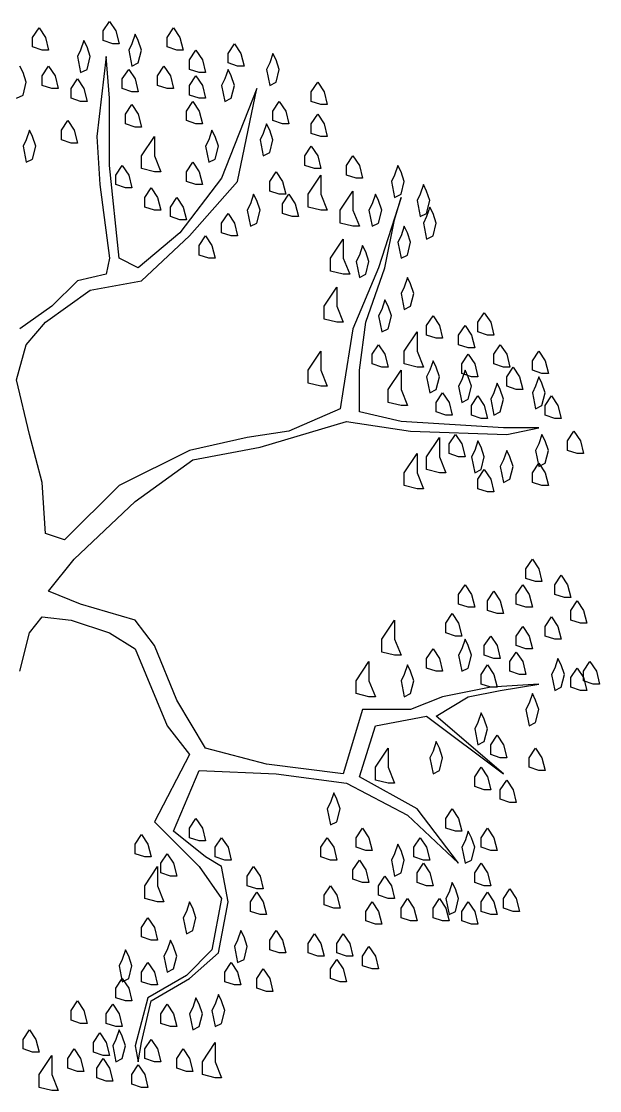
# Model space of a CAD drawing. Header units: millimetres. Extents: x 11966 to 133335, y 1756 to 88592.
# Drawn here: x 112120 to 114841, y 21537 to 26572 of the extents above; entities that cross this region are included whole.
import ezdxf

# ---------------------------------------------------------------- set-up
doc = ezdxf.new("R2010")
doc.units = ezdxf.units.MM

# ---------------------------------------------------------------- blocks, each defined once
blk = doc.blocks.new('A$C78742900')
at = {"color": 64}
for p, q in [((2.6982, 4.9593), (2.7283, 5.0046)), ((2.7283, 5.0046), (2.7585, 4.9593)), ((3.0298, 4.9895), (3.06, 5.0347)), ((3.0298, 4.9443), (3.0298, 4.9895)), ((3.06, 5.0347), (3.0901, 4.9895)), ((3.0901, 4.9895), (3.1052, 4.9292)), ((3.3313, 4.9593), (3.3614, 5.0046)), ((3.3614, 5.0046), (3.3916, 4.9593)), ((2.6982, 4.9141), (2.6982, 4.9593)), ((2.7585, 4.9593), (2.7736, 4.8991)), ((2.9394, 4.9443), (2.9243, 4.8991)), ((2.9545, 4.9141), (2.9394, 4.9443)), ((3.075, 4.9292), (3.0298, 4.9443)), ((3.1806, 4.9744), (3.1655, 4.9292)), ((3.1956, 4.9443), (3.1806, 4.9744)), ((3.2107, 4.8991), (3.1956, 4.9443)), ((3.3313, 4.9141), (3.3313, 4.9593)), ((3.3916, 4.9593), (3.4067, 4.8991)), ((2.7434, 4.8991), (2.6982, 4.9141)), ((2.7736, 4.8991), (2.7434, 4.8991)), ((2.9243, 4.8991), (2.9092, 4.8689)), ((2.9695, 4.8689), (2.9545, 4.9141)), ((3.1052, 4.9292), (3.075, 4.9292)), ((3.1655, 4.9292), (3.1504, 4.8991)), ((3.1504, 4.8991), (3.1655, 4.8237)), ((3.1956, 4.8388), (3.2107, 4.8991)), ((3.3765, 4.8991), (3.3313, 4.9141)), ((3.4067, 4.8991), (3.3765, 4.8991)), ((3.4368, 4.8538), (3.467, 4.8991)), ((3.467, 4.8991), (3.4971, 4.8538)), ((3.6177, 4.884), (3.6478, 4.9292)), ((3.6177, 4.8388), (3.6177, 4.884)), ((3.6478, 4.9292), (3.678, 4.884)), ((3.678, 4.884), (3.6931, 4.8237)), ((3.8287, 4.884), (3.8137, 4.8388)), ((3.8438, 4.8538), (3.8287, 4.884)), ((2.9092, 4.8689), (2.9243, 4.7935)), ((2.9545, 4.8086), (2.9695, 4.8689)), ((3.0449, 4.8689), (2.9997, 4.4921)), ((3.06, 4.6729), (3.0449, 4.8689)), ((3.1655, 4.8237), (3.1956, 4.8388)), ((3.4368, 4.8086), (3.4368, 4.8538)), ((3.4971, 4.8538), (3.5122, 4.7935)), ((3.6629, 4.8237), (3.6177, 4.8388)), ((3.8137, 4.8388), (3.7986, 4.8086)), ((3.8589, 4.8086), (3.8438, 4.8538)), ((2.653, 4.7935), (2.6379, 4.8237)), ((2.6681, 4.7483), (2.653, 4.7935)), ((2.7434, 4.7785), (2.7736, 4.8237)), ((2.7736, 4.8237), (2.8037, 4.7785)), ((2.9243, 4.7935), (2.9545, 4.8086)), ((3.1203, 4.7634), (3.1504, 4.8086)), ((3.1504, 4.8086), (3.1806, 4.7634)), ((3.2861, 4.7785), (3.3162, 4.8237)), ((3.3162, 4.8237), (3.3464, 4.7785)), ((3.482, 4.7935), (3.4368, 4.8086)), ((3.5122, 4.7935), (3.482, 4.7935)), ((3.6177, 4.8086), (3.6026, 4.7634)), ((3.6328, 4.7785), (3.6177, 4.8086)), ((3.6931, 4.8237), (3.6629, 4.8237)), ((3.7986, 4.8086), (3.8137, 4.7332)), ((3.8438, 4.7483), (3.8589, 4.8086)), ((2.653, 4.688), (2.6681, 4.7483)), ((2.7434, 4.7332), (2.7434, 4.7785)), ((2.7886, 4.7182), (2.7434, 4.7332)), ((2.8037, 4.7785), (2.8188, 4.7182)), ((2.8791, 4.7182), (2.9092, 4.7634)), ((2.9092, 4.7634), (2.9394, 4.7182)), ((3.1203, 4.7182), (3.1203, 4.7634)), ((3.1806, 4.7634), (3.1956, 4.7031)), ((3.2861, 4.7332), (3.2861, 4.7785)), ((3.3313, 4.7182), (3.2861, 4.7332)), ((3.3464, 4.7785), (3.3614, 4.7182)), ((3.4368, 4.7332), (3.467, 4.7785)), ((3.4368, 4.688), (3.4368, 4.7332)), ((3.467, 4.7785), (3.4971, 4.7332)), ((3.4971, 4.7332), (3.5122, 4.6729)), ((3.6026, 4.7634), (3.5875, 4.7332)), ((3.5875, 4.7332), (3.6026, 4.6579)), ((3.6478, 4.7332), (3.6328, 4.7785)), ((3.6328, 4.6729), (3.6478, 4.7332)), ((3.8137, 4.7332), (3.8438, 4.7483)), ((4.0096, 4.7031), (4.0398, 4.7483)), ((4.0398, 4.7483), (4.0699, 4.7031)), ((2.6228, 4.6729), (2.653, 4.688)), ((2.8188, 4.7182), (2.7886, 4.7182)), ((2.8791, 4.6729), (2.8791, 4.7182)), ((2.9394, 4.7182), (2.9545, 4.6579)), ((3.1655, 4.7031), (3.1203, 4.7182)), ((3.1956, 4.7031), (3.1655, 4.7031)), ((3.3614, 4.7182), (3.3313, 4.7182)), ((3.482, 4.6729), (3.4368, 4.688)), ((3.7534, 4.7182), (3.5875, 4.2961)), ((3.6629, 4.281), (3.7534, 4.7182)), ((4.0096, 4.6579), (4.0096, 4.7031)), ((4.0699, 4.7031), (4.085, 4.6428)), ((2.9243, 4.6579), (2.8791, 4.6729)), ((2.9545, 4.6579), (2.9243, 4.6579)), ((3.06, 4.3564), (3.06, 4.6729)), ((3.1353, 4.5976), (3.1655, 4.6428)), ((3.1655, 4.6428), (3.1956, 4.5976)), ((3.4217, 4.6126), (3.4519, 4.6579)), ((3.4519, 4.6579), (3.482, 4.6126)), ((3.5122, 4.6729), (3.482, 4.6729)), ((3.6026, 4.6579), (3.6328, 4.6729)), ((3.8287, 4.6126), (3.8589, 4.6579)), ((3.8589, 4.6579), (3.889, 4.6126)), ((4.0548, 4.6428), (4.0096, 4.6579)), ((4.085, 4.6428), (4.0548, 4.6428)), ((3.1353, 4.5524), (3.1353, 4.5976)), ((3.1956, 4.5976), (3.2107, 4.5373)), ((3.4217, 4.5674), (3.4217, 4.6126)), ((3.482, 4.6126), (3.4971, 4.5524)), ((3.8287, 4.5674), (3.8287, 4.6126)), ((3.889, 4.6126), (3.9041, 4.5524)), ((4.0096, 4.5524), (4.0398, 4.5976)), ((4.0398, 4.5976), (4.0699, 4.5524)), ((2.8339, 4.5222), (2.864, 4.5674)), ((2.864, 4.5674), (2.8942, 4.5222)), ((3.1806, 4.5373), (3.1353, 4.5524)), ((3.2107, 4.5373), (3.1806, 4.5373)), ((3.467, 4.5524), (3.4217, 4.5674)), ((3.4971, 4.5524), (3.467, 4.5524)), ((3.7986, 4.5524), (3.7835, 4.5071)), ((3.8137, 4.5222), (3.7986, 4.5524)), ((3.8739, 4.5524), (3.8287, 4.5674)), ((3.9041, 4.5524), (3.8739, 4.5524)), ((4.0096, 4.5071), (4.0096, 4.5524)), ((4.0699, 4.5524), (4.085, 4.4921)), ((2.6831, 4.5222), (2.6681, 4.477)), ((2.6982, 4.4921), (2.6831, 4.5222)), ((2.7133, 4.4468), (2.6982, 4.4921)), ((2.8339, 4.477), (2.8339, 4.5222)), ((2.8942, 4.5222), (2.9092, 4.4619)), ((2.9997, 4.4921), (3.0147, 4.2659)), ((3.2107, 4.4016), (3.271, 4.4921)), ((3.271, 4.4921), (3.271, 4.4016)), ((3.5423, 4.5222), (3.5273, 4.477)), ((3.5574, 4.4921), (3.5423, 4.5222)), ((3.5725, 4.4468), (3.5574, 4.4921)), ((3.7835, 4.5071), (3.7684, 4.477)), ((3.8287, 4.477), (3.8137, 4.5222)), ((4.0548, 4.4921), (4.0096, 4.5071)), ((4.085, 4.4921), (4.0548, 4.4921)), ((2.6681, 4.477), (2.653, 4.4468)), ((2.653, 4.4468), (2.6681, 4.3715)), ((2.6982, 4.3865), (2.7133, 4.4468)), ((2.8791, 4.4619), (2.8339, 4.477)), ((2.9092, 4.4619), (2.8791, 4.4619)), ((3.5273, 4.477), (3.5122, 4.4468)), ((3.5122, 4.4468), (3.5273, 4.3715)), ((3.5574, 4.3865), (3.5725, 4.4468)), ((3.7684, 4.477), (3.7835, 4.4016)), ((3.8137, 4.4167), (3.8287, 4.477)), ((3.9795, 4.4016), (4.0096, 4.4468)), ((4.0096, 4.4468), (4.0398, 4.4016)), ((2.6681, 4.3715), (2.6982, 4.3865)), ((3.2107, 4.3413), (3.2107, 4.4016)), ((3.271, 4.4016), (3.3011, 4.3262)), ((3.5273, 4.3715), (3.5574, 4.3865)), ((3.7835, 4.4016), (3.8137, 4.4167)), ((3.9795, 4.3564), (3.9795, 4.4016)), ((4.0398, 4.4016), (4.0548, 4.3413)), ((4.1754, 4.3564), (4.2056, 4.4016)), ((4.2056, 4.4016), (4.2357, 4.3564)), ((3.1052, 3.9192), (3.06, 4.3564)), ((3.0901, 4.3112), (3.1203, 4.3564)), ((3.1203, 4.3564), (3.1504, 4.3112)), ((3.271, 4.3262), (3.2107, 4.3413)), ((3.4217, 4.3262), (3.4519, 4.3715)), ((3.4519, 4.3715), (3.482, 4.3262)), ((4.0247, 4.3413), (3.9795, 4.3564)), ((4.0548, 4.3413), (4.0247, 4.3413)), ((4.1754, 4.3112), (4.1754, 4.3564)), ((4.2357, 4.3564), (4.2508, 4.2961)), ((4.4166, 4.3564), (4.4015, 4.3112)), ((4.4317, 4.3262), (4.4166, 4.3564)), ((3.0901, 4.2659), (3.0901, 4.3112)), ((3.1504, 4.3112), (3.1655, 4.2509)), ((3.3011, 4.3262), (3.271, 4.3262)), ((3.5875, 4.2961), (3.3916, 4.0398)), ((3.4217, 4.281), (3.4217, 4.3262)), ((3.467, 4.2659), (3.4217, 4.281)), ((3.4368, 4.0248), (3.6629, 4.281)), ((3.482, 4.3262), (3.4971, 4.2659)), ((3.8137, 4.281), (3.8438, 4.3262)), ((3.8137, 4.2358), (3.8137, 4.281)), ((3.8438, 4.3262), (3.8739, 4.281)), ((3.8739, 4.281), (3.889, 4.2207)), ((3.9945, 4.2207), (4.0548, 4.3112)), ((4.0548, 4.3112), (4.0548, 4.2207)), ((4.2206, 4.2961), (4.1754, 4.3112)), ((4.2508, 4.2961), (4.2206, 4.2961)), ((4.4015, 4.3112), (4.3865, 4.281)), ((4.3865, 4.281), (4.4015, 4.2056)), ((4.4468, 4.281), (4.4317, 4.3262)), ((4.4317, 4.2207), (4.4468, 4.281)), ((3.0147, 4.2659), (3.06, 3.9192)), ((3.1353, 4.2509), (3.0901, 4.2659)), ((3.1655, 4.2509), (3.1353, 4.2509)), ((3.2258, 4.2056), (3.2559, 4.2509)), ((3.2559, 4.2509), (3.2861, 4.2056)), ((3.4971, 4.2659), (3.467, 4.2659)), ((3.8589, 4.2207), (3.8137, 4.2358)), ((4.1453, 4.1454), (4.2056, 4.2358)), ((4.2056, 4.2358), (4.2056, 4.1454)), ((4.5372, 4.2659), (4.5221, 4.2207)), ((4.5523, 4.2358), (4.5372, 4.2659)), ((4.5673, 4.1906), (4.5523, 4.2358)), ((3.2258, 4.1604), (3.2258, 4.2056)), ((3.2861, 4.2056), (3.3011, 4.1454)), ((3.3464, 4.1604), (3.3765, 4.2056)), ((3.3765, 4.2056), (3.4067, 4.1604)), ((3.7383, 4.2207), (3.7232, 4.1755)), ((3.7534, 4.1906), (3.7383, 4.2207)), ((3.7684, 4.1454), (3.7534, 4.1906)), ((3.889, 4.2207), (3.8589, 4.2207)), ((3.8739, 4.1755), (3.9041, 4.2207)), ((3.9041, 4.2207), (3.9342, 4.1755)), ((3.9945, 4.1604), (3.9945, 4.2207)), ((4.0548, 4.2207), (4.085, 4.1454)), ((4.3111, 4.2207), (4.296, 4.1755)), ((4.3262, 4.1906), (4.3111, 4.2207)), ((4.4317, 4.2056), (4.3262, 3.874)), ((4.3412, 4.1454), (4.3262, 4.1906)), ((4.4015, 4.2056), (4.4317, 4.2207)), ((4.4015, 4.1001), (4.4317, 4.2056)), ((4.5221, 4.2207), (4.507, 4.1906)), ((4.507, 4.1906), (4.5221, 4.1152)), ((4.5523, 4.1303), (4.5673, 4.1906)), ((3.271, 4.1454), (3.2258, 4.1604)), ((3.3011, 4.1454), (3.271, 4.1454)), ((3.3464, 4.1152), (3.3464, 4.1604)), ((3.4067, 4.1604), (3.4217, 4.1001)), ((3.5875, 4.0851), (3.6177, 4.1303)), ((3.6177, 4.1303), (3.6478, 4.0851)), ((3.7232, 4.1755), (3.7081, 4.1454)), ((3.7081, 4.1454), (3.7232, 4.07)), ((3.7534, 4.0851), (3.7684, 4.1454)), ((3.8739, 4.1303), (3.8739, 4.1755)), ((3.9192, 4.1152), (3.8739, 4.1303)), ((3.9342, 4.1755), (3.9493, 4.1152)), ((4.0548, 4.1454), (3.9945, 4.1604)), ((4.085, 4.1454), (4.0548, 4.1454)), ((4.1453, 4.0851), (4.1453, 4.1454)), ((4.2056, 4.1454), (4.2357, 4.07)), ((4.296, 4.1755), (4.2809, 4.1454)), ((4.2809, 4.1454), (4.296, 4.07)), ((4.3262, 4.0851), (4.3412, 4.1454)), ((4.5221, 4.1152), (4.5523, 4.1303)), ((4.5673, 4.1604), (4.5523, 4.1152)), ((4.5824, 4.1303), (4.5673, 4.1604)), ((4.5975, 4.0851), (4.5824, 4.1303)), ((3.3916, 4.1001), (3.3464, 4.1152)), ((3.4217, 4.1001), (3.3916, 4.1001)), ((3.5875, 4.0398), (3.5875, 4.0851)), ((3.6478, 4.0851), (3.6629, 4.0248)), ((3.7232, 4.07), (3.7534, 4.0851)), ((3.9493, 4.1152), (3.9192, 4.1152)), ((4.2056, 4.07), (4.1453, 4.0851)), ((4.296, 4.07), (4.3262, 4.0851)), ((4.3563, 3.874), (4.4015, 4.1001)), ((4.5523, 4.1152), (4.5372, 4.0851)), ((4.5372, 4.0851), (4.5523, 4.0097)), ((4.5824, 4.0248), (4.5975, 4.0851)), ((3.3916, 4.0398), (3.1956, 3.874)), ((3.6328, 4.0248), (3.5875, 4.0398)), ((4.2357, 4.07), (4.2056, 4.07)), ((4.4468, 4.07), (4.4317, 4.0248)), ((4.4618, 4.0398), (4.4468, 4.07)), ((4.4769, 3.9946), (4.4618, 4.0398)), ((3.2107, 3.8137), (3.4368, 4.0248)), ((3.482, 3.9795), (3.5122, 4.0248)), ((3.482, 3.9343), (3.482, 3.9795)), ((3.5122, 4.0248), (3.5423, 3.9795)), ((3.5423, 3.9795), (3.5574, 3.9192)), ((3.6629, 4.0248), (3.6328, 4.0248)), ((4.1001, 3.9192), (4.1603, 4.0097)), ((4.1603, 4.0097), (4.1603, 3.9192)), ((4.2508, 3.9795), (4.2357, 3.9343)), ((4.2659, 3.9494), (4.2508, 3.9795)), ((4.4317, 4.0248), (4.4166, 3.9946)), ((4.4166, 3.9946), (4.4317, 3.9192)), ((4.4618, 3.9343), (4.4769, 3.9946)), ((4.5523, 4.0097), (4.5824, 4.0248)), ((3.5273, 3.9192), (3.482, 3.9343)), ((4.2357, 3.9343), (4.2206, 3.9042)), ((4.2809, 3.9042), (4.2659, 3.9494)), ((4.4317, 3.9192), (4.4618, 3.9343)), ((3.06, 3.9192), (3.0449, 3.8439)), ((3.1956, 3.874), (3.1052, 3.9192)), ((3.5574, 3.9192), (3.5273, 3.9192)), ((4.1001, 3.8589), (4.1001, 3.9192)), ((4.1603, 3.9192), (4.1905, 3.8439)), ((4.2206, 3.9042), (4.2357, 3.8288)), ((4.2659, 3.8439), (4.2809, 3.9042)), ((3.0449, 3.8439), (2.9092, 3.8137)), ((4.1603, 3.8439), (4.1001, 3.8589)), ((4.1905, 3.8439), (4.1603, 3.8439)), ((4.3262, 3.874), (4.2056, 3.5876)), ((4.2357, 3.8288), (4.2659, 3.8439)), ((4.2659, 3.6178), (4.3563, 3.874)), ((4.4618, 3.8288), (4.4468, 3.7836)), ((4.4769, 3.7987), (4.4618, 3.8288)), ((2.9092, 3.8137), (2.7886, 3.6931)), ((2.9695, 3.7685), (3.2107, 3.8137)), ((4.0699, 3.6931), (4.1302, 3.7836)), ((4.1302, 3.7836), (4.1302, 3.6931)), ((4.4468, 3.7836), (4.4317, 3.7534)), ((4.492, 3.7534), (4.4769, 3.7987)), ((2.7585, 3.6178), (2.9695, 3.7685)), ((4.4317, 3.7534), (4.4468, 3.6781)), ((4.4769, 3.6931), (4.492, 3.7534)), ((2.7886, 3.6931), (2.6379, 3.5876)), ((4.0699, 3.6328), (4.0699, 3.6931)), ((4.1302, 3.6931), (4.1603, 3.6178)), ((4.3412, 3.6781), (4.3262, 3.6479)), ((4.3563, 3.7233), (4.3412, 3.6781)), ((4.3714, 3.6931), (4.3563, 3.7233)), ((4.3865, 3.6479), (4.3714, 3.6931)), ((4.4468, 3.6781), (4.4769, 3.6931)), ((4.1302, 3.6178), (4.0699, 3.6328)), ((4.3262, 3.6479), (4.3412, 3.5725)), ((4.3714, 3.5876), (4.3865, 3.6479)), ((4.5523, 3.6027), (4.5824, 3.6479)), ((4.5824, 3.6479), (4.6126, 3.6027)), ((4.7934, 3.6178), (4.8236, 3.663)), ((4.8236, 3.663), (4.8537, 3.6178)), ((2.6681, 3.5122), (2.7585, 3.6178)), ((4.1603, 3.6178), (4.1302, 3.6178)), ((4.2056, 3.5876), (4.1603, 3.3012)), ((4.2357, 3.3917), (4.2659, 3.6178)), ((4.3412, 3.5725), (4.3714, 3.5876)), ((4.5523, 3.5575), (4.5523, 3.6027)), ((4.6126, 3.6027), (4.6276, 3.5424)), ((4.703, 3.5575), (4.7332, 3.6027)), ((4.7332, 3.6027), (4.7633, 3.5575)), ((4.7934, 3.5725), (4.7934, 3.6178)), ((4.8537, 3.6178), (4.8688, 3.5575)), ((4.4468, 3.4821), (4.507, 3.5725)), ((4.507, 3.5725), (4.507, 3.4821)), ((4.5975, 3.5424), (4.5523, 3.5575)), ((4.6276, 3.5424), (4.5975, 3.5424)), ((4.703, 3.5122), (4.703, 3.5575)), ((4.7633, 3.5575), (4.7784, 3.4972)), ((4.8387, 3.5575), (4.7934, 3.5725)), ((4.8688, 3.5575), (4.8387, 3.5575)), ((2.6228, 3.3464), (2.6681, 3.5122)), ((3.9945, 3.3917), (4.0548, 3.4821)), ((4.0548, 3.4821), (4.0548, 3.3917)), ((4.296, 3.467), (4.3262, 3.5122)), ((4.3262, 3.5122), (4.3563, 3.467)), ((4.4468, 3.4218), (4.4468, 3.4821)), ((4.507, 3.4821), (4.5372, 3.4067)), ((4.7482, 3.4972), (4.703, 3.5122)), ((4.7784, 3.4972), (4.7482, 3.4972)), ((4.8688, 3.467), (4.899, 3.5122)), ((4.899, 3.5122), (4.9291, 3.467)), ((5.0497, 3.4369), (5.0798, 3.4821)), ((5.0798, 3.4821), (5.11, 3.4369)), ((4.296, 3.4218), (4.296, 3.467)), ((4.3563, 3.467), (4.3714, 3.4067)), ((4.5824, 3.4369), (4.5673, 3.3917)), ((4.5975, 3.4067), (4.5824, 3.4369)), ((4.7181, 3.4218), (4.7482, 3.467)), ((4.7482, 3.467), (4.7784, 3.4218)), ((4.8688, 3.4218), (4.8688, 3.467)), ((4.9291, 3.467), (4.9442, 3.4067)), ((5.0497, 3.3917), (5.0497, 3.4369)), ((5.11, 3.4369), (5.1251, 3.3766)), ((3.9945, 3.3314), (3.9945, 3.3917)), ((4.0548, 3.3917), (4.085, 3.3163)), ((4.2357, 3.1957), (4.2357, 3.3917)), ((4.3412, 3.4067), (4.296, 3.4218)), ((4.3714, 3.4067), (4.3412, 3.4067)), ((4.3714, 3.3012), (4.4317, 3.3917)), ((4.4317, 3.3917), (4.4317, 3.3012)), ((4.507, 3.4067), (4.4468, 3.4218)), ((4.5372, 3.4067), (4.507, 3.4067)), ((4.5673, 3.3917), (4.5523, 3.3615)), ((4.6126, 3.3615), (4.5975, 3.4067)), ((4.7181, 3.3766), (4.7181, 3.4218)), ((4.7332, 3.3917), (4.7181, 3.3464)), ((4.7633, 3.3615), (4.7181, 3.3766)), ((4.7482, 3.3615), (4.7332, 3.3917)), ((4.7784, 3.4218), (4.7934, 3.3615)), ((4.914, 3.4067), (4.8688, 3.4218)), ((4.9442, 3.4067), (4.914, 3.4067)), ((4.9291, 3.3615), (4.9593, 3.4067)), ((4.9593, 3.4067), (4.9894, 3.3615)), ((5.0949, 3.3766), (5.0497, 3.3917)), ((5.1251, 3.3766), (5.0949, 3.3766)), ((2.6831, 3.0902), (2.6228, 3.3464)), ((4.0548, 3.3163), (3.9945, 3.3314)), ((4.5523, 3.3615), (4.5673, 3.2861)), ((4.5975, 3.3012), (4.6126, 3.3615)), ((4.7181, 3.3464), (4.703, 3.3163)), ((4.7633, 3.3163), (4.7482, 3.3615)), ((4.7934, 3.3615), (4.7633, 3.3615)), ((4.8839, 3.3314), (4.8688, 3.2861)), ((4.899, 3.3012), (4.8839, 3.3314)), ((4.9291, 3.3163), (4.9291, 3.3615)), ((4.9894, 3.3615), (5.0045, 3.3012)), ((5.0798, 3.3615), (5.0648, 3.3163)), ((5.0949, 3.3314), (5.0798, 3.3615)), ((5.11, 3.2861), (5.0949, 3.3314)), ((4.085, 3.3163), (4.0548, 3.3163)), ((4.1603, 3.3012), (4.1453, 3.2108)), ((4.3714, 3.2409), (4.3714, 3.3012)), ((4.4317, 3.3012), (4.4618, 3.2258)), ((4.5673, 3.2861), (4.5975, 3.3012)), ((4.5975, 3.2409), (4.6276, 3.2861)), ((4.6276, 3.2861), (4.6578, 3.2409)), ((4.703, 3.3163), (4.7181, 3.2409)), ((4.7482, 3.256), (4.7633, 3.3163)), ((4.8688, 3.2861), (4.8537, 3.256)), ((4.914, 3.256), (4.899, 3.3012)), ((4.9743, 3.3012), (4.9291, 3.3163)), ((5.0045, 3.3012), (4.9743, 3.3012)), ((5.0648, 3.3163), (5.0497, 3.2861)), ((5.0497, 3.2861), (5.0648, 3.2108)), ((5.0949, 3.2258), (5.11, 3.2861)), ((4.4317, 3.2258), (4.3714, 3.2409)), ((4.4618, 3.2258), (4.4317, 3.2258)), ((4.5975, 3.1957), (4.5975, 3.2409)), ((4.6578, 3.2409), (4.6729, 3.1806)), ((4.7181, 3.2409), (4.7482, 3.256)), ((4.7633, 3.2258), (4.7934, 3.2711)), ((4.7633, 3.1806), (4.7633, 3.2258)), ((4.7934, 3.2711), (4.8236, 3.2258)), ((4.8236, 3.2258), (4.8387, 3.1655)), ((4.8537, 3.256), (4.8688, 3.1806)), ((4.899, 3.1957), (4.914, 3.256)), ((5.0648, 3.2108), (5.0949, 3.2258)), ((5.11, 3.2258), (5.1401, 3.2711)), ((5.11, 3.1806), (5.11, 3.2258)), ((5.1401, 3.2711), (5.1703, 3.2258)), ((5.1703, 3.2258), (5.1854, 3.1655)), ((4.1453, 3.2108), (3.9041, 3.1052)), ((4.4317, 3.1505), (4.2357, 3.1957)), ((4.6427, 3.1806), (4.5975, 3.1957)), ((4.6729, 3.1806), (4.6427, 3.1806)), ((4.8085, 3.1655), (4.7633, 3.1806)), ((4.8688, 3.1806), (4.899, 3.1957)), ((5.1552, 3.1655), (5.11, 3.1806)), ((3.7684, 3.0299), (4.1754, 3.1505)), ((4.1754, 3.1505), (4.4769, 3.1052)), ((4.914, 3.1203), (4.4317, 3.1505)), ((4.8387, 3.1655), (4.8085, 3.1655)), ((5.1854, 3.1655), (5.1552, 3.1655)), ((2.7434, 2.8641), (2.6831, 3.0902)), ((3.7081, 3.0751), (3.4368, 3.0148)), ((3.9041, 3.1052), (3.7081, 3.0751)), ((4.4769, 3.1052), (4.9291, 3.0902)), ((4.5523, 2.9847), (4.6126, 3.0751)), ((4.6126, 3.0751), (4.6126, 2.9847)), ((4.6578, 3.045), (4.6879, 3.0902)), ((4.6879, 3.0902), (4.7181, 3.045)), ((5.0798, 3.1203), (4.914, 3.1203)), ((4.9291, 3.0902), (5.0798, 3.1203)), ((5.0949, 3.0902), (5.0798, 3.045)), ((5.11, 3.06), (5.0949, 3.0902)), ((5.2155, 3.06), (5.2457, 3.1052)), ((5.2457, 3.1052), (5.2758, 3.06)), ((3.4519, 2.9696), (3.7684, 3.0299)), ((4.6578, 2.9997), (4.6578, 3.045)), ((4.7181, 3.045), (4.7332, 2.9847)), ((4.7934, 3.06), (4.7784, 3.0148)), ((4.8085, 3.0299), (4.7934, 3.06)), ((4.8236, 2.9847), (4.8085, 3.0299)), ((5.0798, 3.045), (5.0648, 3.0148)), ((5.1251, 3.0148), (5.11, 3.06)), ((5.2155, 3.0148), (5.2155, 3.06)), ((5.2758, 3.06), (5.2909, 2.9997)), ((3.4368, 3.0148), (3.1052, 2.849)), ((4.4468, 2.9093), (4.507, 2.9997)), ((4.507, 2.9997), (4.507, 2.9093)), ((4.5523, 2.9244), (4.5523, 2.9847)), ((4.6126, 2.9847), (4.6427, 2.9093)), ((4.703, 2.9847), (4.6578, 2.9997)), ((4.7332, 2.9847), (4.703, 2.9847)), ((4.7784, 3.0148), (4.7633, 2.9847)), ((4.7633, 2.9847), (4.7784, 2.9093)), ((4.8085, 2.9244), (4.8236, 2.9847)), ((4.9291, 3.0148), (4.914, 2.9696)), ((4.9442, 2.9847), (4.9291, 3.0148)), ((4.9593, 2.9394), (4.9442, 2.9847)), ((5.0648, 3.0148), (5.0798, 2.9394)), ((5.11, 2.9545), (5.1251, 3.0148)), ((5.2607, 2.9997), (5.2155, 3.0148)), ((5.2909, 2.9997), (5.2607, 2.9997)), ((3.1806, 2.7736), (3.4519, 2.9696)), ((4.6126, 2.9093), (4.5523, 2.9244)), ((4.7784, 2.9093), (4.8085, 2.9244)), ((4.7934, 2.8791), (4.8236, 2.9244)), ((4.8236, 2.9244), (4.8537, 2.8791)), ((4.914, 2.9696), (4.899, 2.9394)), ((4.899, 2.9394), (4.914, 2.8641)), ((4.9442, 2.8791), (4.9593, 2.9394)), ((5.0497, 2.9093), (5.0798, 2.9545)), ((5.0798, 2.9545), (5.11, 2.9093)), ((5.0798, 2.9394), (5.11, 2.9545)), ((4.4468, 2.849), (4.4468, 2.9093)), ((4.507, 2.9093), (4.5372, 2.8339)), ((4.6427, 2.9093), (4.6126, 2.9093)), ((4.7934, 2.8339), (4.7934, 2.8791)), ((4.8537, 2.8791), (4.8688, 2.8188)), ((4.914, 2.8641), (4.9442, 2.8791)), ((5.0497, 2.8641), (5.0497, 2.9093)), ((5.11, 2.9093), (5.1251, 2.849)), ((2.7585, 2.6229), (2.7434, 2.8641)), ((3.1052, 2.849), (2.8489, 2.5927)), ((4.507, 2.8339), (4.4468, 2.849)), ((4.5372, 2.8339), (4.507, 2.8339)), ((4.8387, 2.8188), (4.7934, 2.8339)), ((5.0949, 2.849), (5.0497, 2.8641)), ((5.1251, 2.849), (5.0949, 2.849)), ((2.8942, 2.5023), (3.1806, 2.7736)), ((4.8688, 2.8188), (4.8387, 2.8188)), ((2.8489, 2.5927), (2.7585, 2.6229)), ((2.7736, 2.3515), (2.8942, 2.5023)), ((5.0196, 2.4571), (5.0497, 2.5023)), ((5.0497, 2.5023), (5.0798, 2.4571)), ((5.0196, 2.4118), (5.0196, 2.4571)), ((5.0798, 2.4571), (5.0949, 2.3968)), ((5.1552, 2.3817), (5.1854, 2.4269)), ((5.1854, 2.4269), (5.2155, 2.3817)), ((4.703, 2.3365), (4.7332, 2.3817)), ((4.7332, 2.3817), (4.7633, 2.3365)), ((4.9743, 2.3365), (5.0045, 2.3817)), ((5.0045, 2.3817), (5.0346, 2.3365)), ((5.0648, 2.3968), (5.0196, 2.4118)), ((5.0949, 2.3968), (5.0648, 2.3968)), ((5.1552, 2.3365), (5.1552, 2.3817)), ((5.2155, 2.3817), (5.2306, 2.3214)), ((2.9243, 2.2912), (2.7736, 2.3515)), ((4.703, 2.2912), (4.703, 2.3365)), ((4.7633, 2.3365), (4.7784, 2.2762)), ((4.8387, 2.3063), (4.8688, 2.3515)), ((4.8688, 2.3515), (4.899, 2.3063)), ((4.9743, 2.2912), (4.9743, 2.3365)), ((5.0346, 2.3365), (5.0497, 2.2762)), ((5.2004, 2.3214), (5.1552, 2.3365)), ((5.2306, 2.3214), (5.2004, 2.3214)), ((3.1806, 2.2159), (2.9243, 2.2912)), ((4.7482, 2.2762), (4.703, 2.2912)), ((4.7784, 2.2762), (4.7482, 2.2762)), ((4.8387, 2.2611), (4.8387, 2.3063)), ((4.899, 2.3063), (4.914, 2.246)), ((5.0196, 2.2762), (4.9743, 2.2912)), ((5.0497, 2.2762), (5.0196, 2.2762)), ((5.2306, 2.2611), (5.2607, 2.3063)), ((5.2607, 2.3063), (5.2909, 2.2611)), ((2.6831, 2.1556), (2.7434, 2.231)), ((2.7434, 2.231), (2.8791, 2.2159)), ((2.8791, 2.2159), (3.06, 2.1556)), ((3.271, 2.0953), (3.1806, 2.2159)), ((4.3412, 2.1254), (4.4015, 2.2159)), ((4.4015, 2.2159), (4.4015, 2.1254)), ((4.6427, 2.2008), (4.6729, 2.246)), ((4.6729, 2.246), (4.703, 2.2008)), ((4.8839, 2.246), (4.8387, 2.2611)), ((4.914, 2.246), (4.8839, 2.246)), ((5.11, 2.1857), (5.1401, 2.231)), ((5.1401, 2.231), (5.1703, 2.1857)), ((5.2306, 2.2159), (5.2306, 2.2611)), ((5.2758, 2.2008), (5.2306, 2.2159)), ((5.2909, 2.2611), (5.306, 2.2008)), ((4.6427, 2.1556), (4.6427, 2.2008)), ((4.703, 2.2008), (4.7181, 2.1405)), ((4.9743, 2.1405), (5.0045, 2.1857)), ((5.0045, 2.1857), (5.0346, 2.1405)), ((5.11, 2.1405), (5.11, 2.1857)), ((5.1703, 2.1857), (5.1854, 2.1254)), ((5.306, 2.2008), (5.2758, 2.2008)), ((2.6379, 1.9747), (2.6831, 2.1556)), ((3.06, 2.1556), (3.1806, 2.0802)), ((4.3412, 2.0651), (4.3412, 2.1254)), ((4.4015, 2.1254), (4.4317, 2.0501)), ((4.6879, 2.1405), (4.6427, 2.1556)), ((4.7181, 2.1405), (4.6879, 2.1405)), ((4.7332, 2.1254), (4.7181, 2.0802)), ((4.7482, 2.0953), (4.7332, 2.1254)), ((4.8236, 2.0953), (4.8537, 2.1405)), ((4.8537, 2.1405), (4.8839, 2.0953)), ((4.9743, 2.0953), (4.9743, 2.1405)), ((5.0346, 2.1405), (5.0497, 2.0802)), ((5.1552, 2.1254), (5.11, 2.1405)), ((5.1854, 2.1254), (5.1552, 2.1254)), ((3.1806, 2.0802), (3.3313, 1.7184)), ((3.3765, 1.839), (3.271, 2.0953)), ((4.4015, 2.0501), (4.3412, 2.0651)), ((4.5523, 2.035), (4.5824, 2.0802)), ((4.5824, 2.0802), (4.6126, 2.035)), ((4.7181, 2.0802), (4.703, 2.0501)), ((4.7633, 2.0501), (4.7482, 2.0953)), ((4.8236, 2.0501), (4.8236, 2.0953)), ((4.8839, 2.0953), (4.899, 2.035)), ((4.9442, 2.0199), (4.9743, 2.0651)), ((5.0196, 2.0802), (4.9743, 2.0953)), ((4.9743, 2.0651), (5.0045, 2.0199)), ((5.0497, 2.0802), (5.0196, 2.0802)), ((4.2206, 1.9295), (4.2809, 2.0199)), ((4.2809, 2.0199), (4.2809, 1.9295)), ((4.4317, 2.0501), (4.4015, 2.0501)), ((4.5523, 1.9898), (4.5523, 2.035)), ((4.6126, 2.035), (4.6276, 1.9747)), ((4.703, 2.0501), (4.7181, 1.9747)), ((4.7482, 1.9898), (4.7633, 2.0501)), ((4.8688, 2.035), (4.8236, 2.0501)), ((4.899, 2.035), (4.8688, 2.035)), ((4.9442, 1.9747), (4.9442, 2.0199)), ((5.0045, 2.0199), (5.0196, 1.9596)), ((5.1703, 2.035), (5.1552, 1.9898)), ((5.1854, 2.0048), (5.1703, 2.035)), ((5.2909, 1.9747), (5.321, 2.0199)), ((5.321, 2.0199), (5.3512, 1.9747)), ((4.4618, 2.0048), (4.4468, 1.9596)), ((4.4769, 1.9747), (4.4618, 2.0048)), ((4.492, 1.9295), (4.4769, 1.9747)), ((4.5975, 1.9747), (4.5523, 1.9898)), ((4.6276, 1.9747), (4.5975, 1.9747)), ((4.7181, 1.9747), (4.7482, 1.9898)), ((4.8085, 1.9596), (4.8387, 2.0048)), ((4.8387, 2.0048), (4.8688, 1.9596)), ((4.9894, 1.9596), (4.9442, 1.9747)), ((5.1552, 1.9898), (5.1401, 1.9596)), ((5.2004, 1.9596), (5.1854, 2.0048)), ((5.2306, 1.9445), (5.2607, 1.9898)), ((5.2607, 1.9898), (5.2909, 1.9445)), ((5.2909, 1.9295), (5.2909, 1.9747)), ((5.3512, 1.9747), (5.3662, 1.9144)), ((4.2206, 1.8692), (4.2206, 1.9295)), ((4.2809, 1.9295), (4.3111, 1.8541)), ((4.4468, 1.9596), (4.4317, 1.9295)), ((4.4317, 1.9295), (4.4468, 1.8541)), ((4.4769, 1.8692), (4.492, 1.9295)), ((4.8085, 1.9144), (4.8085, 1.9596)), ((4.8537, 1.8993), (4.8085, 1.9144)), ((5.0798, 1.9144), (4.8537, 1.8993)), ((4.8688, 1.9596), (4.8839, 1.8993)), ((4.899, 1.8843), (5.0798, 1.9144)), ((5.0196, 1.9596), (4.9894, 1.9596)), ((5.1401, 1.9596), (5.1552, 1.8843)), ((5.1854, 1.8993), (5.2004, 1.9596)), ((5.2306, 1.8993), (5.2306, 1.9445)), ((5.2909, 1.9445), (5.306, 1.8843)), ((5.3361, 1.9144), (5.2909, 1.9295)), ((5.3662, 1.9144), (5.3361, 1.9144)), ((4.2809, 1.8541), (4.2206, 1.8692)), ((4.4468, 1.8541), (4.4769, 1.8692)), ((4.8537, 1.8993), (4.6276, 1.8541)), ((4.7482, 1.8541), (4.899, 1.8843)), ((4.8839, 1.8993), (4.8537, 1.8993)), ((5.0497, 1.8692), (5.0346, 1.824)), ((5.0648, 1.839), (5.0497, 1.8692)), ((5.1552, 1.8843), (5.1854, 1.8993)), ((5.2758, 1.8843), (5.2306, 1.8993)), ((5.306, 1.8843), (5.2758, 1.8843)), ((3.5122, 1.6129), (3.3765, 1.839)), ((4.3111, 1.8541), (4.2809, 1.8541)), ((4.6276, 1.8541), (4.4769, 1.7938)), ((4.5975, 1.7637), (4.7482, 1.8541)), ((5.0346, 1.824), (5.0196, 1.7938)), ((5.0798, 1.7938), (5.0648, 1.839)), ((4.2508, 1.7938), (4.1603, 1.4923)), ((4.4769, 1.7938), (4.2508, 1.7938)), ((4.3111, 1.7184), (4.5523, 1.7637)), ((4.5523, 1.7637), (4.914, 1.4923)), ((4.914, 1.4923), (4.5975, 1.7637)), ((4.8085, 1.7787), (4.7934, 1.7335)), ((4.8236, 1.7486), (4.8085, 1.7787)), ((5.0196, 1.7938), (5.0346, 1.7184)), ((5.0648, 1.7335), (5.0798, 1.7938)), ((3.3313, 1.7184), (3.4368, 1.5828)), ((4.2357, 1.4773), (4.3111, 1.7184)), ((4.7934, 1.7335), (4.7784, 1.7034)), ((4.8387, 1.7034), (4.8236, 1.7486)), ((5.0346, 1.7184), (5.0648, 1.7335)), ((4.7784, 1.7034), (4.7934, 1.628)), ((4.8236, 1.6431), (4.8387, 1.7034)), ((4.8537, 1.628), (4.8839, 1.6732)), ((4.8839, 1.6732), (4.914, 1.628)), ((3.7986, 1.5375), (3.5122, 1.6129)), ((4.3111, 1.5225), (4.3714, 1.6129)), ((4.3714, 1.6129), (4.3714, 1.5225)), ((4.5975, 1.6431), (4.5824, 1.5978)), ((4.6126, 1.6129), (4.5975, 1.6431)), ((4.6276, 1.5677), (4.6126, 1.6129)), ((4.7934, 1.628), (4.8236, 1.6431)), ((4.8537, 1.5828), (4.8537, 1.628)), ((4.914, 1.628), (4.9291, 1.5677)), ((5.0346, 1.5677), (5.0648, 1.6129)), ((5.0648, 1.6129), (5.0949, 1.5677)), ((3.4368, 1.5828), (3.271, 1.2662)), ((4.5824, 1.5978), (4.5673, 1.5677)), ((4.5673, 1.5677), (4.5824, 1.4923)), ((4.6126, 1.5074), (4.6276, 1.5677)), ((4.899, 1.5677), (4.8537, 1.5828)), ((4.9291, 1.5677), (4.899, 1.5677)), ((5.0346, 1.5225), (5.0346, 1.5677)), ((5.0949, 1.5677), (5.11, 1.5074)), ((4.1603, 1.4923), (3.7986, 1.5375)), ((4.3111, 1.4622), (4.3111, 1.5225)), ((4.3714, 1.5225), (4.4015, 1.4471)), ((4.7784, 1.4773), (4.8085, 1.5225)), ((4.8085, 1.5225), (4.8387, 1.4773)), ((5.0798, 1.5074), (5.0346, 1.5225)), ((3.3614, 1.221), (3.482, 1.5074)), ((3.482, 1.5074), (3.8438, 1.4923)), ((3.8438, 1.4923), (4.1754, 1.4471)), ((4.507, 1.3265), (4.2357, 1.4773)), ((4.3714, 1.4471), (4.3111, 1.4622)), ((4.5824, 1.4923), (4.6126, 1.5074)), ((4.7784, 1.432), (4.7784, 1.4773)), ((4.8387, 1.4773), (4.8537, 1.417)), ((4.899, 1.417), (4.9291, 1.4622)), ((4.9291, 1.4622), (4.9593, 1.417)), ((5.11, 1.5074), (5.0798, 1.5074)), ((4.1754, 1.4471), (4.4618, 1.2964)), ((4.4015, 1.4471), (4.3714, 1.4471)), ((4.8236, 1.417), (4.7784, 1.432)), ((4.8537, 1.417), (4.8236, 1.417)), ((4.899, 1.3717), (4.899, 1.417)), ((4.9593, 1.417), (4.9743, 1.3567)), ((4.1151, 1.4019), (4.1001, 1.3567)), ((4.1302, 1.3717), (4.1151, 1.4019)), ((4.1453, 1.3265), (4.1302, 1.3717)), ((4.9442, 1.3567), (4.899, 1.3717)), ((4.1001, 1.3567), (4.085, 1.3265)), ((4.085, 1.3265), (4.1001, 1.2511)), ((4.1302, 1.2662), (4.1453, 1.3265)), ((4.703, 1.0703), (4.507, 1.3265)), ((4.6427, 1.2813), (4.6729, 1.3265)), ((4.6729, 1.3265), (4.703, 1.2813)), ((4.9743, 1.3567), (4.9442, 1.3567)), ((3.271, 1.2662), (3.482, 1.0552)), ((3.4368, 1.2361), (3.467, 1.2813)), ((3.467, 1.2813), (3.4971, 1.2361)), ((4.1001, 1.2511), (4.1302, 1.2662)), ((4.4618, 1.2964), (4.703, 1.0703)), ((4.6427, 1.2361), (4.6427, 1.2813)), ((4.703, 1.2813), (4.7181, 1.221)), ((3.5122, 1.1004), (3.3614, 1.221)), ((3.4368, 1.1908), (3.4368, 1.2361)), ((3.4971, 1.2361), (3.5122, 1.1758)), ((4.2206, 1.1908), (4.2508, 1.2361)), ((4.2508, 1.2361), (4.2809, 1.1908)), ((4.6879, 1.221), (4.6427, 1.2361)), ((4.7181, 1.221), (4.6879, 1.221)), ((4.7482, 1.221), (4.7332, 1.1758)), ((4.7633, 1.1908), (4.7482, 1.221)), ((4.8085, 1.1908), (4.8387, 1.2361)), ((4.8387, 1.2361), (4.8688, 1.1908)), ((3.1806, 1.1607), (3.2107, 1.2059)), ((3.1806, 1.1155), (3.1806, 1.1607)), ((3.2107, 1.2059), (3.2409, 1.1607)), ((3.2409, 1.1607), (3.2559, 1.1004)), ((3.482, 1.1758), (3.4368, 1.1908)), ((3.5122, 1.1758), (3.482, 1.1758)), ((3.5574, 1.1456), (3.5875, 1.1908)), ((3.5875, 1.1908), (3.6177, 1.1456)), ((4.0548, 1.1456), (4.085, 1.1908)), ((4.085, 1.1908), (4.1151, 1.1456)), ((4.2206, 1.1456), (4.2206, 1.1908)), ((4.2809, 1.1908), (4.296, 1.1306)), ((4.4166, 1.1607), (4.4015, 1.1155)), ((4.4317, 1.1306), (4.4166, 1.1607)), ((4.492, 1.1456), (4.5221, 1.1908)), ((4.5221, 1.1908), (4.5523, 1.1456)), ((4.7332, 1.1758), (4.7181, 1.1456)), ((4.7784, 1.1456), (4.7633, 1.1908)), ((4.8085, 1.1456), (4.8085, 1.1908)), ((4.8688, 1.1908), (4.8839, 1.1306)), ((3.2258, 1.1004), (3.1806, 1.1155)), ((3.3011, 1.0703), (3.3313, 1.1155)), ((3.3313, 1.1155), (3.3614, 1.0703)), ((3.5574, 1.1004), (3.5574, 1.1456)), ((3.6177, 1.1456), (3.6328, 1.0853)), ((4.0548, 1.1004), (4.0548, 1.1456)), ((4.1151, 1.1456), (4.1302, 1.0853)), ((4.2659, 1.1306), (4.2206, 1.1456)), ((4.296, 1.1306), (4.2659, 1.1306)), ((4.4015, 1.1155), (4.3865, 1.0853)), ((4.4468, 1.0853), (4.4317, 1.1306)), ((4.492, 1.1004), (4.492, 1.1456)), ((4.5523, 1.1456), (4.5673, 1.0853)), ((4.7181, 1.1456), (4.7332, 1.0703)), ((4.7633, 1.0853), (4.7784, 1.1456)), ((4.8537, 1.1306), (4.8085, 1.1456)), ((4.8839, 1.1306), (4.8537, 1.1306)), ((3.2559, 1.1004), (3.2258, 1.1004)), ((3.3011, 1.025), (3.3011, 1.0703)), ((3.3614, 1.0703), (3.3765, 1.01)), ((3.5875, 1.0552), (3.5122, 1.1004)), ((3.6026, 1.0853), (3.5574, 1.1004)), ((3.6328, 1.0853), (3.6026, 1.0853)), ((4.1001, 1.0853), (4.0548, 1.1004)), ((4.1302, 1.0853), (4.1001, 1.0853)), ((4.2056, 1.0401), (4.2357, 1.0853)), ((4.2357, 1.0853), (4.2659, 1.0401)), ((4.3865, 1.0853), (4.4015, 1.01)), ((4.4317, 1.025), (4.4468, 1.0853)), ((4.5372, 1.0853), (4.492, 1.1004)), ((4.507, 1.025), (4.5372, 1.0703)), ((4.5673, 1.0853), (4.5372, 1.0853)), ((4.5372, 1.0703), (4.5673, 1.025)), ((4.7332, 1.0703), (4.7633, 1.0853)), ((4.7784, 1.025), (4.8085, 1.0703)), ((4.8085, 1.0703), (4.8387, 1.025)), ((3.2258, 0.9647), (3.2861, 1.0552)), ((3.2861, 1.0552), (3.2861, 0.9647)), ((3.3464, 1.01), (3.3011, 1.025)), ((3.3765, 1.01), (3.3464, 1.01)), ((3.482, 1.0552), (3.5875, 0.9044)), ((3.6177, 0.8894), (3.5875, 1.0552)), ((3.7081, 1.01), (3.7383, 1.0552)), ((3.7081, 0.9647), (3.7081, 1.01)), ((3.7383, 1.0552), (3.7684, 1.01)), ((3.7684, 1.01), (3.7835, 0.9497)), ((4.2056, 0.9949), (4.2056, 1.0401)), ((4.2659, 1.0401), (4.2809, 0.9798)), ((4.3262, 0.9647), (4.3563, 1.01)), ((4.3563, 1.01), (4.3865, 0.9647)), ((4.4015, 1.01), (4.4317, 1.025)), ((4.507, 0.9798), (4.507, 1.025)), ((4.5673, 1.025), (4.5824, 0.9647)), ((4.7784, 0.9798), (4.7784, 1.025)), ((4.8387, 1.025), (4.8537, 0.9647)), ((3.2258, 0.9044), (3.2258, 0.9647)), ((3.2861, 0.9647), (3.3162, 0.8894)), ((3.7534, 0.9497), (3.7081, 0.9647)), ((4.0699, 0.9195), (4.1001, 0.9647)), ((4.1001, 0.9647), (4.1302, 0.9195)), ((4.2508, 0.9798), (4.2056, 0.9949)), ((4.2809, 0.9798), (4.2508, 0.9798)), ((4.3262, 0.9195), (4.3262, 0.9647)), ((4.3865, 0.9647), (4.4015, 0.9044)), ((4.5523, 0.9647), (4.507, 0.9798)), ((4.5824, 0.9647), (4.5523, 0.9647)), ((4.6729, 0.9798), (4.6578, 0.9346)), ((4.6879, 0.9497), (4.6729, 0.9798)), ((4.8236, 0.9647), (4.7784, 0.9798)), ((4.8537, 0.9647), (4.8236, 0.9647)), ((3.7232, 0.8894), (3.7534, 0.9346)), ((3.7835, 0.9497), (3.7534, 0.9497)), ((3.7534, 0.9346), (3.7835, 0.8894)), ((4.0699, 0.8743), (4.0699, 0.9195)), ((4.1302, 0.9195), (4.1453, 0.8592)), ((4.3714, 0.9044), (4.3262, 0.9195)), ((4.6578, 0.9346), (4.6427, 0.9044)), ((4.703, 0.9044), (4.6879, 0.9497)), ((4.8085, 0.8894), (4.8387, 0.9346)), ((4.8387, 0.9346), (4.8688, 0.8894)), ((4.914, 0.9044), (4.9442, 0.9497)), ((4.9442, 0.9497), (4.9743, 0.9044)), ((3.2861, 0.8894), (3.2258, 0.9044)), ((3.3162, 0.8894), (3.2861, 0.8894)), ((3.4368, 0.8894), (3.4217, 0.8441)), ((3.4519, 0.8592), (3.4368, 0.8894)), ((3.467, 0.814), (3.4519, 0.8592)), ((3.5875, 0.9044), (3.5423, 0.6633)), ((3.5725, 0.6482), (3.6177, 0.8894)), ((3.7232, 0.8441), (3.7232, 0.8894)), ((3.7835, 0.8894), (3.7986, 0.8291)), ((4.1151, 0.8592), (4.0699, 0.8743)), ((4.1453, 0.8592), (4.1151, 0.8592)), ((4.2659, 0.8441), (4.296, 0.8894)), ((4.296, 0.8894), (4.3262, 0.8441)), ((4.4015, 0.9044), (4.3714, 0.9044)), ((4.4317, 0.8592), (4.4618, 0.9044)), ((4.4317, 0.814), (4.4317, 0.8592)), ((4.4618, 0.9044), (4.492, 0.8592)), ((4.492, 0.8592), (4.507, 0.7989)), ((4.5824, 0.8592), (4.6126, 0.9044)), ((4.5824, 0.814), (4.5824, 0.8592)), ((4.6126, 0.9044), (4.6427, 0.8592)), ((4.6427, 0.9044), (4.6578, 0.8291)), ((4.6427, 0.8592), (4.6578, 0.7989)), ((4.6879, 0.8441), (4.703, 0.9044)), ((4.7181, 0.8441), (4.7482, 0.8894)), ((4.7482, 0.8894), (4.7784, 0.8441)), ((4.8085, 0.8441), (4.8085, 0.8894)), ((4.8688, 0.8894), (4.8839, 0.8291)), ((4.914, 0.8592), (4.914, 0.9044)), ((4.9593, 0.8441), (4.914, 0.8592)), ((4.9743, 0.9044), (4.9894, 0.8441)), ((3.2107, 0.7688), (3.2409, 0.814)), ((3.2409, 0.814), (3.271, 0.7688)), ((3.4217, 0.8441), (3.4067, 0.814)), ((3.4067, 0.814), (3.4217, 0.7386)), ((3.4519, 0.7537), (3.467, 0.814)), ((3.7684, 0.8291), (3.7232, 0.8441)), ((3.7986, 0.8291), (3.7684, 0.8291)), ((4.2659, 0.7989), (4.2659, 0.8441)), ((4.3262, 0.8441), (4.3412, 0.7838)), ((4.4769, 0.7989), (4.4317, 0.814)), ((4.6276, 0.7989), (4.5824, 0.814)), ((4.6578, 0.8291), (4.6879, 0.8441)), ((4.7181, 0.7989), (4.7181, 0.8441)), ((4.7784, 0.8441), (4.7934, 0.7838)), ((4.8537, 0.8291), (4.8085, 0.8441)), ((4.8839, 0.8291), (4.8537, 0.8291)), ((4.9894, 0.8441), (4.9593, 0.8441)), ((3.2107, 0.7236), (3.2107, 0.7688)), ((3.271, 0.7688), (3.2861, 0.7085)), ((4.3111, 0.7838), (4.2659, 0.7989)), ((4.3412, 0.7838), (4.3111, 0.7838)), ((4.507, 0.7989), (4.4769, 0.7989)), ((4.6578, 0.7989), (4.6276, 0.7989)), ((4.7633, 0.7838), (4.7181, 0.7989)), ((4.7934, 0.7838), (4.7633, 0.7838)), ((3.2559, 0.7085), (3.2107, 0.7236)), ((3.2861, 0.7085), (3.2559, 0.7085)), ((3.3464, 0.7085), (3.3313, 0.6633)), ((3.3614, 0.6783), (3.3464, 0.7085)), ((3.4217, 0.7386), (3.4519, 0.7537)), ((3.6629, 0.7085), (3.6478, 0.6783)), ((3.678, 0.7537), (3.6629, 0.7085)), ((3.6931, 0.7236), (3.678, 0.7537)), ((3.7081, 0.6783), (3.6931, 0.7236)), ((3.8137, 0.7085), (3.8438, 0.7537)), ((3.8137, 0.6633), (3.8137, 0.7085)), ((3.8438, 0.7537), (3.8739, 0.7085)), ((3.8739, 0.7085), (3.889, 0.6482)), ((3.9945, 0.6934), (4.0247, 0.7386)), ((4.0247, 0.7386), (4.0548, 0.6934)), ((4.1302, 0.6934), (4.1603, 0.7386)), ((4.1603, 0.7386), (4.1905, 0.6934)), ((3.1353, 0.6633), (3.1203, 0.618)), ((3.1504, 0.6331), (3.1353, 0.6633)), ((3.3313, 0.6633), (3.3162, 0.6331)), ((3.3765, 0.6331), (3.3614, 0.6783)), ((3.5423, 0.6633), (3.4217, 0.5427)), ((3.6478, 0.6783), (3.6629, 0.603)), ((3.6931, 0.618), (3.7081, 0.6783)), ((3.8589, 0.6482), (3.8137, 0.6633)), ((3.9945, 0.6482), (3.9945, 0.6934)), ((4.0548, 0.6934), (4.0699, 0.6331)), ((4.1302, 0.6482), (4.1302, 0.6934)), ((4.1905, 0.6934), (4.2056, 0.6331)), ((4.2508, 0.6331), (4.2809, 0.6783)), ((4.2809, 0.6783), (4.3111, 0.6331)), ((3.1203, 0.618), (3.1052, 0.5879)), ((3.1655, 0.5879), (3.1504, 0.6331)), ((3.3162, 0.6331), (3.3313, 0.5577)), ((3.3614, 0.5728), (3.3765, 0.6331)), ((3.4368, 0.5276), (3.5725, 0.6482)), ((3.6629, 0.603), (3.6931, 0.618)), ((3.889, 0.6482), (3.8589, 0.6482)), ((4.0398, 0.6331), (3.9945, 0.6482)), ((4.0699, 0.6331), (4.0398, 0.6331)), ((4.1001, 0.5728), (4.1302, 0.618)), ((4.1754, 0.6331), (4.1302, 0.6482)), ((4.1302, 0.618), (4.1603, 0.5728)), ((4.2056, 0.6331), (4.1754, 0.6331)), ((4.2508, 0.5879), (4.2508, 0.6331)), ((4.3111, 0.6331), (4.3262, 0.5728)), ((3.1052, 0.5879), (3.1203, 0.5125)), ((3.1504, 0.5276), (3.1655, 0.5879)), ((3.2107, 0.5577), (3.2409, 0.603)), ((3.2107, 0.5125), (3.2107, 0.5577)), ((3.2409, 0.603), (3.271, 0.5577)), ((3.271, 0.5577), (3.2861, 0.4974)), ((3.3313, 0.5577), (3.3614, 0.5728)), ((3.6026, 0.5577), (3.6328, 0.603)), ((3.6026, 0.5125), (3.6026, 0.5577)), ((3.6328, 0.603), (3.6629, 0.5577)), ((3.6629, 0.5577), (3.678, 0.4974)), ((3.7534, 0.5276), (3.7835, 0.5728)), ((3.7835, 0.5728), (3.8137, 0.5276)), ((4.1001, 0.5276), (4.1001, 0.5728)), ((4.1603, 0.5728), (4.1754, 0.5125)), ((4.296, 0.5728), (4.2508, 0.5879)), ((4.3262, 0.5728), (4.296, 0.5728)), ((3.0901, 0.4824), (3.1203, 0.5276)), ((3.1203, 0.5125), (3.1504, 0.5276)), ((3.1203, 0.5276), (3.1504, 0.4824)), ((3.2559, 0.4974), (3.2107, 0.5125)), ((3.4217, 0.5427), (3.2409, 0.4371)), ((3.2559, 0.4221), (3.4368, 0.5276)), ((3.6478, 0.4974), (3.6026, 0.5125)), ((3.7534, 0.4824), (3.7534, 0.5276)), ((3.8137, 0.5276), (3.8287, 0.4673)), ((4.1453, 0.5125), (4.1001, 0.5276)), ((4.1754, 0.5125), (4.1453, 0.5125)), ((3.0901, 0.4371), (3.0901, 0.4824)), ((3.1504, 0.4824), (3.1655, 0.4221)), ((3.2861, 0.4974), (3.2559, 0.4974)), ((3.678, 0.4974), (3.6478, 0.4974)), ((3.7986, 0.4673), (3.7534, 0.4824)), ((3.8287, 0.4673), (3.7986, 0.4673)), ((2.8791, 0.3769), (2.9092, 0.4221)), ((2.9092, 0.4221), (2.9394, 0.3769)), ((3.0449, 0.3618), (3.075, 0.407)), ((3.075, 0.407), (3.1052, 0.3618)), ((3.1353, 0.4221), (3.0901, 0.4371)), ((3.1655, 0.4221), (3.1353, 0.4221)), ((3.2409, 0.4371), (3.1806, 0.211)), ((3.2107, 0.2261), (3.2559, 0.4221)), ((3.3011, 0.3618), (3.3313, 0.407)), ((3.3313, 0.407), (3.3614, 0.3618)), ((3.467, 0.4371), (3.4519, 0.3919)), ((3.482, 0.407), (3.467, 0.4371)), ((3.4971, 0.3618), (3.482, 0.407)), ((3.5574, 0.407), (3.5423, 0.3769)), ((3.5725, 0.4522), (3.5574, 0.407)), ((3.5875, 0.4221), (3.5725, 0.4522)), ((3.6026, 0.3769), (3.5875, 0.4221)), ((2.8791, 0.3316), (2.8791, 0.3769)), ((2.9394, 0.3769), (2.9545, 0.3166)), ((3.0449, 0.3166), (3.0449, 0.3618)), ((3.1052, 0.3618), (3.1203, 0.3015)), ((3.3011, 0.3166), (3.3011, 0.3618)), ((3.3614, 0.3618), (3.3765, 0.3015)), ((3.4519, 0.3919), (3.4368, 0.3618)), ((3.4368, 0.3618), (3.4519, 0.2864)), ((3.482, 0.3015), (3.4971, 0.3618)), ((3.5423, 0.3769), (3.5574, 0.3015)), ((3.5875, 0.3166), (3.6026, 0.3769)), ((2.9243, 0.3166), (2.8791, 0.3316)), ((2.9545, 0.3166), (2.9243, 0.3166)), ((3.0901, 0.3015), (3.0449, 0.3166)), ((3.3464, 0.3015), (3.3011, 0.3166)), ((3.5574, 0.3015), (3.5875, 0.3166)), ((2.653, 0.2412), (2.6831, 0.2864)), ((2.6831, 0.2864), (2.7133, 0.2412)), ((2.9846, 0.2261), (3.0147, 0.2713)), ((3.0147, 0.2713), (3.0449, 0.2261)), ((3.1203, 0.3015), (3.0901, 0.3015)), ((3.1052, 0.2864), (3.0901, 0.2412)), ((3.1203, 0.2563), (3.1052, 0.2864)), ((3.1353, 0.211), (3.1203, 0.2563)), ((3.3765, 0.3015), (3.3464, 0.3015)), ((3.4519, 0.2864), (3.482, 0.3015)), ((2.653, 0.196), (2.653, 0.2412)), ((2.7133, 0.2412), (2.7283, 0.1809)), ((2.9846, 0.1809), (2.9846, 0.2261)), ((3.0449, 0.2261), (3.06, 0.1658)), ((3.0901, 0.2412), (3.075, 0.211)), ((3.075, 0.211), (3.0901, 0.1357)), ((3.1203, 0.1507), (3.1353, 0.211)), ((3.1806, 0.211), (3.1956, 0.1357)), ((3.1956, 0.1357), (3.2107, 0.2261)), ((3.2258, 0.196), (3.2559, 0.2412)), ((3.2559, 0.2412), (3.2861, 0.196)), ((3.4971, 0.1357), (3.5574, 0.2261)), ((3.5574, 0.2261), (3.5574, 0.1357)), ((2.6982, 0.1809), (2.653, 0.196)), ((2.7283, 0.1809), (2.6982, 0.1809)), ((2.7283, 0.0754), (2.7886, 0.1658)), ((2.7886, 0.1658), (2.7886, 0.0754)), ((2.864, 0.1507), (2.8942, 0.196)), ((2.8942, 0.196), (2.9243, 0.1507)), ((3.0298, 0.1658), (2.9846, 0.1809)), ((3.06, 0.1658), (3.0298, 0.1658)), ((3.2258, 0.1507), (3.2258, 0.196)), ((3.2861, 0.196), (3.3011, 0.1357)), ((3.3765, 0.1507), (3.4067, 0.196)), ((3.4067, 0.196), (3.4368, 0.1507)), ((2.864, 0.1055), (2.864, 0.1507)), ((2.9092, 0.0904), (2.864, 0.1055)), ((2.9243, 0.1507), (2.9394, 0.0904)), ((2.9997, 0.1055), (3.0298, 0.1507)), ((2.9997, 0.0603), (2.9997, 0.1055)), ((3.0298, 0.1507), (3.06, 0.1055)), ((3.06, 0.1055), (3.075, 0.0452)), ((3.0901, 0.1357), (3.1203, 0.1507)), ((3.1655, 0.0754), (3.1956, 0.1206)), ((3.1956, 0.1206), (3.2258, 0.0754)), ((3.271, 0.1357), (3.2258, 0.1507)), ((3.3011, 0.1357), (3.271, 0.1357)), ((3.3765, 0.1055), (3.3765, 0.1507)), ((3.4217, 0.0904), (3.3765, 0.1055)), ((3.4368, 0.1507), (3.4519, 0.0904)), ((3.4971, 0.0754), (3.4971, 0.1357)), ((3.5574, 0.1357), (3.5875, 0.0603)), ((2.7283, 0.0151), (2.7283, 0.0754)), ((2.7886, 0.0754), (2.8188, 0)), ((2.9394, 0.0904), (2.9092, 0.0904)), ((3.0449, 0.0452), (2.9997, 0.0603)), ((3.1655, 0.0301), (3.1655, 0.0754)), ((3.2258, 0.0754), (3.2409, 0.0151)), ((3.4519, 0.0904), (3.4217, 0.0904)), ((3.5574, 0.0603), (3.4971, 0.0754)), ((3.5875, 0.0603), (3.5574, 0.0603)), ((2.7886, 0), (2.7283, 0.0151)), ((3.075, 0.0452), (3.0449, 0.0452)), ((3.2107, 0.0151), (3.1655, 0.0301)), ((3.2409, 0.0151), (3.2107, 0.0151)), ((2.8188, 0), (2.7886, 0))]:
    blk.add_line(p, q, dxfattribs=at)

msp = doc.modelspace()

# ---------------------------------------------------------------- block references
at = {"xscale": 1000, "yscale": 1000, "zscale": 1000}
msp.add_blockref('A$C78742900', (109474.5, 21537.3), dxfattribs=at)

doc.saveas('drawing.dxf')
